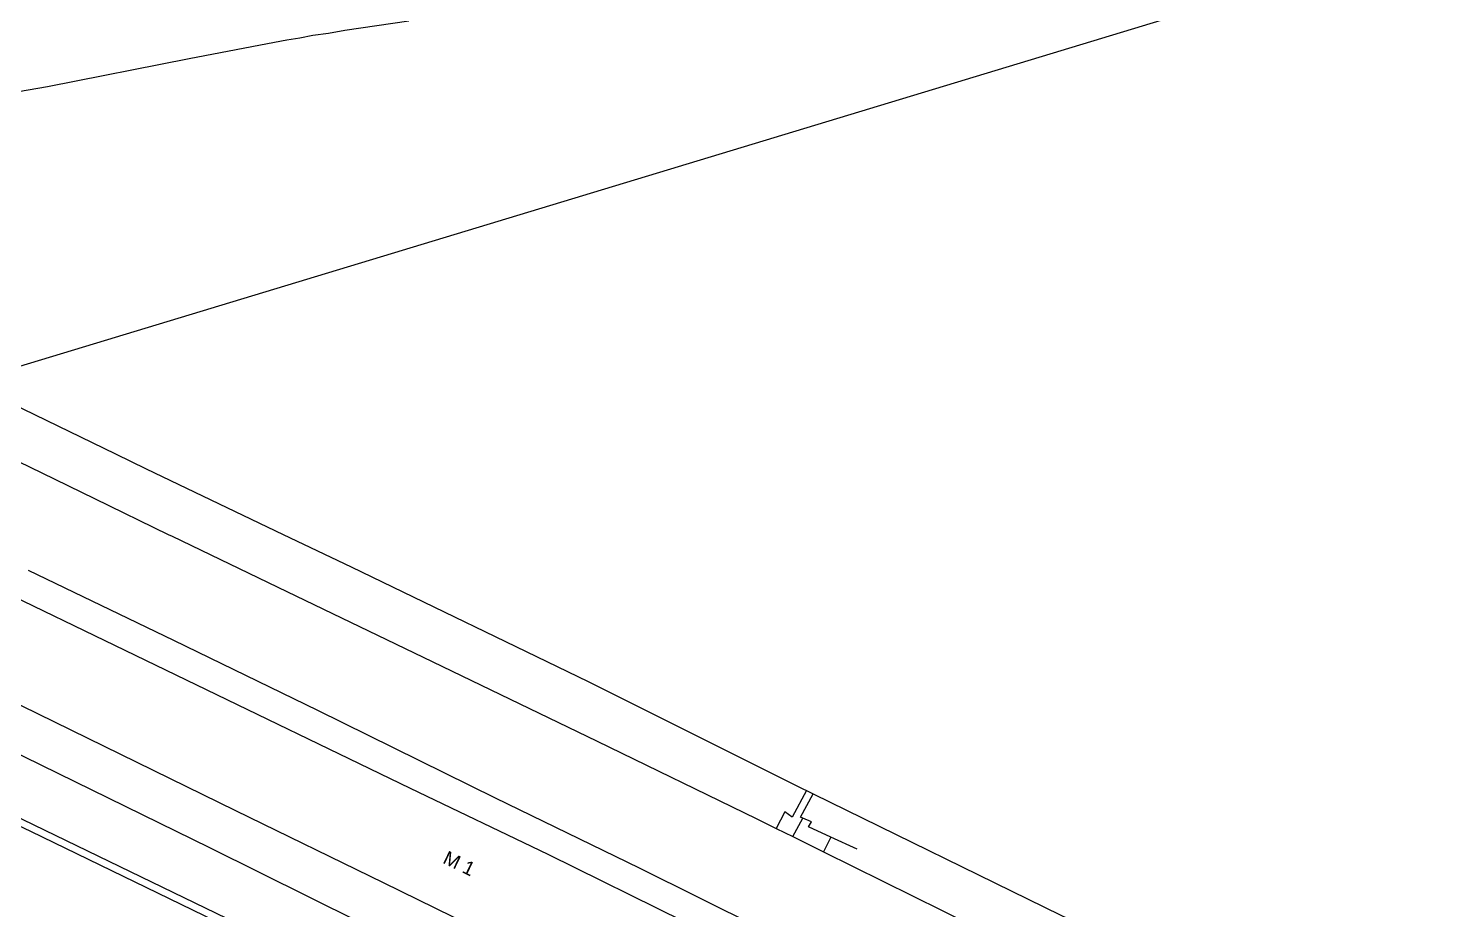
# Model space of a CAD drawing. Header units: millimetres. Extents: x 111502 to 977541, y 8702 to 1044108.
# Drawn here: x 976059 to 976276.9, y 475900.7 to 476036.6 of the extents above; entities that cross this region are included whole.
import ezdxf

# ---------------------------------------------------------------- set-up
doc = ezdxf.new("R2010")
doc.units = ezdxf.units.MM
doc.header["$LTSCALE"] = 0.25
doc.layers.add('X HVSS Site Background', color=8, linetype='Continuous')
doc.styles.add('OS Master Map$1$Standard', font='txt')

# ---------------------------------------------------------------- blocks, each defined once
blk = doc.blocks.new('OS MAP')
at = {"layer": 'X HVSS Site Background', "flags": 128}
for points in [[(490087.61, 240332.69), (490046.12, 240353.22), (490046.12, 240353.22), (489994.47, 240378.62), (489994.47, 240378.62), (489959.76, 240395.98), (489959.76, 240395.98), (489924.41, 240413.55), (489924.41, 240413.55), (489883.98, 240433.44), (489883.98, 240433.44), (489841.23, 240454.19), (489841.23, 240454.19), (489805.88, 240470.91)], [(489840.8, 240494.5), (489863.2, 240483.7), (489863.2, 240483.7), (489885.4, 240472.9), (489885.4, 240472.9), (489912.8, 240459.4), (489912.8, 240459.4), (489935, 240448.6), (489935, 240448.6), (490000, 240416.29), (490000, 240416.29), (490046.09, 240394.24), (490046.09, 240394.24), (490062.49, 240386.04)], [(489827.4, 240495.8), (489899.7, 240460.9), (489899.7, 240460.9), (489920.9, 240450.7), (489920.9, 240450.7), (489941.9, 240440.3), (489941.9, 240440.3), (490000, 240411.09), (490000, 240411.09), (490017.99, 240402.64), (490017.99, 240402.64), (490050.89, 240386.44), (490050.89, 240386.44), (490083.59, 240370.54)], [(490067.69, 240361.84), (490046.19, 240372.64), (490046.19, 240372.64), (490000, 240394.52), (490000, 240394.52), (489944.45, 240422.17), (489944.45, 240422.17), (489938.67, 240425.05), (489938.67, 240425.05), (489924.9, 240431.9), (489924.9, 240431.9), (489895.6, 240446.3), (489895.6, 240446.3), (489872.8, 240457.4), (489872.8, 240457.4), (489834.67, 240476.02)], [(489899.5, 240579.1), (489889.6, 240577.7), (489889.6, 240577.7), (489887.1, 240577.2), (489887.1, 240577.2), (489884.7, 240576.9), (489884.7, 240576.9), (489882.7, 240576.5), (489882.7, 240576.5), (489880.7, 240576.2), (489880.7, 240576.2), (489877.7, 240575.6), (489877.7, 240575.6), (489865.6, 240573.3), (489865.6, 240573.3), (489843.8, 240569), (489843.8, 240569), (489834.5, 240567.4)], [(490017.3, 240583.2), (490018.78, 240580.23), (490018.78, 240580.23), (490000, 240574.54), (490000, 240574.54), (489839.48, 240525.89), (489839.48, 240525.89), (489796.9, 240547.2)], [(489793.5, 240541.9), (489854.26, 240512.4), (489854.26, 240512.4), (489859, 240510.1), (489859, 240510.1), (489880.1, 240500), (489880.1, 240500), (489890.6, 240495), (489890.6, 240495), (489927.1, 240477.3), (489927.1, 240477.3), (489960.22, 240460.79), (489960.22, 240460.79), (489960.76, 240460.52)], [(489787.01, 240536.97), (489797.4, 240531.9), (489797.4, 240531.9), (489825.1, 240518.1), (489825.1, 240518.1), (489842.9, 240509.5), (489842.9, 240509.5), (489851.04, 240505.53), (489851.04, 240505.53), (489862.4, 240500), (489862.4, 240500), (489863, 240499.7), (489863, 240499.7), (489880.7, 240491.2), (489880.7, 240491.2), (489903.1, 240480.4), (489903.1, 240480.4), (489928.5, 240468.1), (489928.5, 240468.1), (489953, 240456.2), (489953, 240456.2), (489956.12, 240454.66)], [(489968.84, 240392.87), (489950.17, 240402.22), (489950.17, 240402.22), (489879.68, 240436.77), (489879.68, 240436.77), (489813.6, 240468.78)], [(490143.38, 240315.84), (490134.19, 240320.34), (490134.19, 240320.34), (490098.99, 240337.64), (490098.99, 240337.64), (490060.59, 240356.64), (490060.59, 240356.64), (490047.99, 240362.84), (490047.99, 240362.84), (490000, 240386.08), (490000, 240386.08), (489972.51, 240400.08), (489972.51, 240400.08), (489935.6, 240418.8), (489935.6, 240418.8), (489907.2, 240432.6), (489907.2, 240432.6), (489868.8, 240451.7), (489868.8, 240451.7), (489832.4, 240469.5), (489832.4, 240469.5), (489770.5, 240500), (489770.5, 240500), (489769.51, 240500.5)], [(489960.76, 240460.52), (489958.59, 240456.4), (489958.59, 240456.4), (489957.45, 240457.23), (489957.45, 240457.23), (489956.12, 240454.66)], [(489960.21, 240456.27), (489959.85, 240456.42), (489959.85, 240456.42), (489961.79, 240460.02)], [(489960.76, 240460.52), (489961.79, 240460.02)], [(489961.79, 240460.02), (490000, 240441.31), (490000, 240441.31), (490055.99, 240414.64), (490055.99, 240414.64), (490071.79, 240407.04), (490071.79, 240407.04), (490111.29, 240387.84), (490111.29, 240387.84), (490113.29, 240386.44), (490113.29, 240386.44), (490155.49, 240366.34), (490155.49, 240366.34), (490201.29, 240344.27)], [(489956.12, 240454.66), (489958.67, 240453.4)], [(489958.67, 240453.4), (489960.21, 240456.27)], [(489964.52, 240453.33), (489961.1, 240454.92), (489961.1, 240454.92), (489961.57, 240455.68), (489961.57, 240455.68), (489960.21, 240456.27)], [(489958.67, 240453.4), (489963.37, 240451.08)], [(489964.52, 240453.33), (489963.37, 240451.08)], [(489968.59, 240451.45), (489964.52, 240453.33)], [(489963.37, 240451.08), (490000, 240432.98), (490000, 240432.98), (490023.21, 240421.48)]]:
    blk.add_lwpolyline(points, dxfattribs=at)
at = {"layer": 'X HVSS Site Background', "insert": (489904.56, 240449.39), "char_height": 2.125, "attachment_point": 7, "rotation": 334.3, "style": 'OS Master Map$1$Standard'}
blk.add_mtext('{\\farial|b0|i0|c0|p34;M 1}', dxfattribs=at)

msp = doc.modelspace()

# ---------------------------------------------------------------- block references
at = {"lineweight": 0}
msp.add_blockref('OS MAP', (486218.2, 235458.61), dxfattribs=at)

doc.saveas('drawing.dxf')
